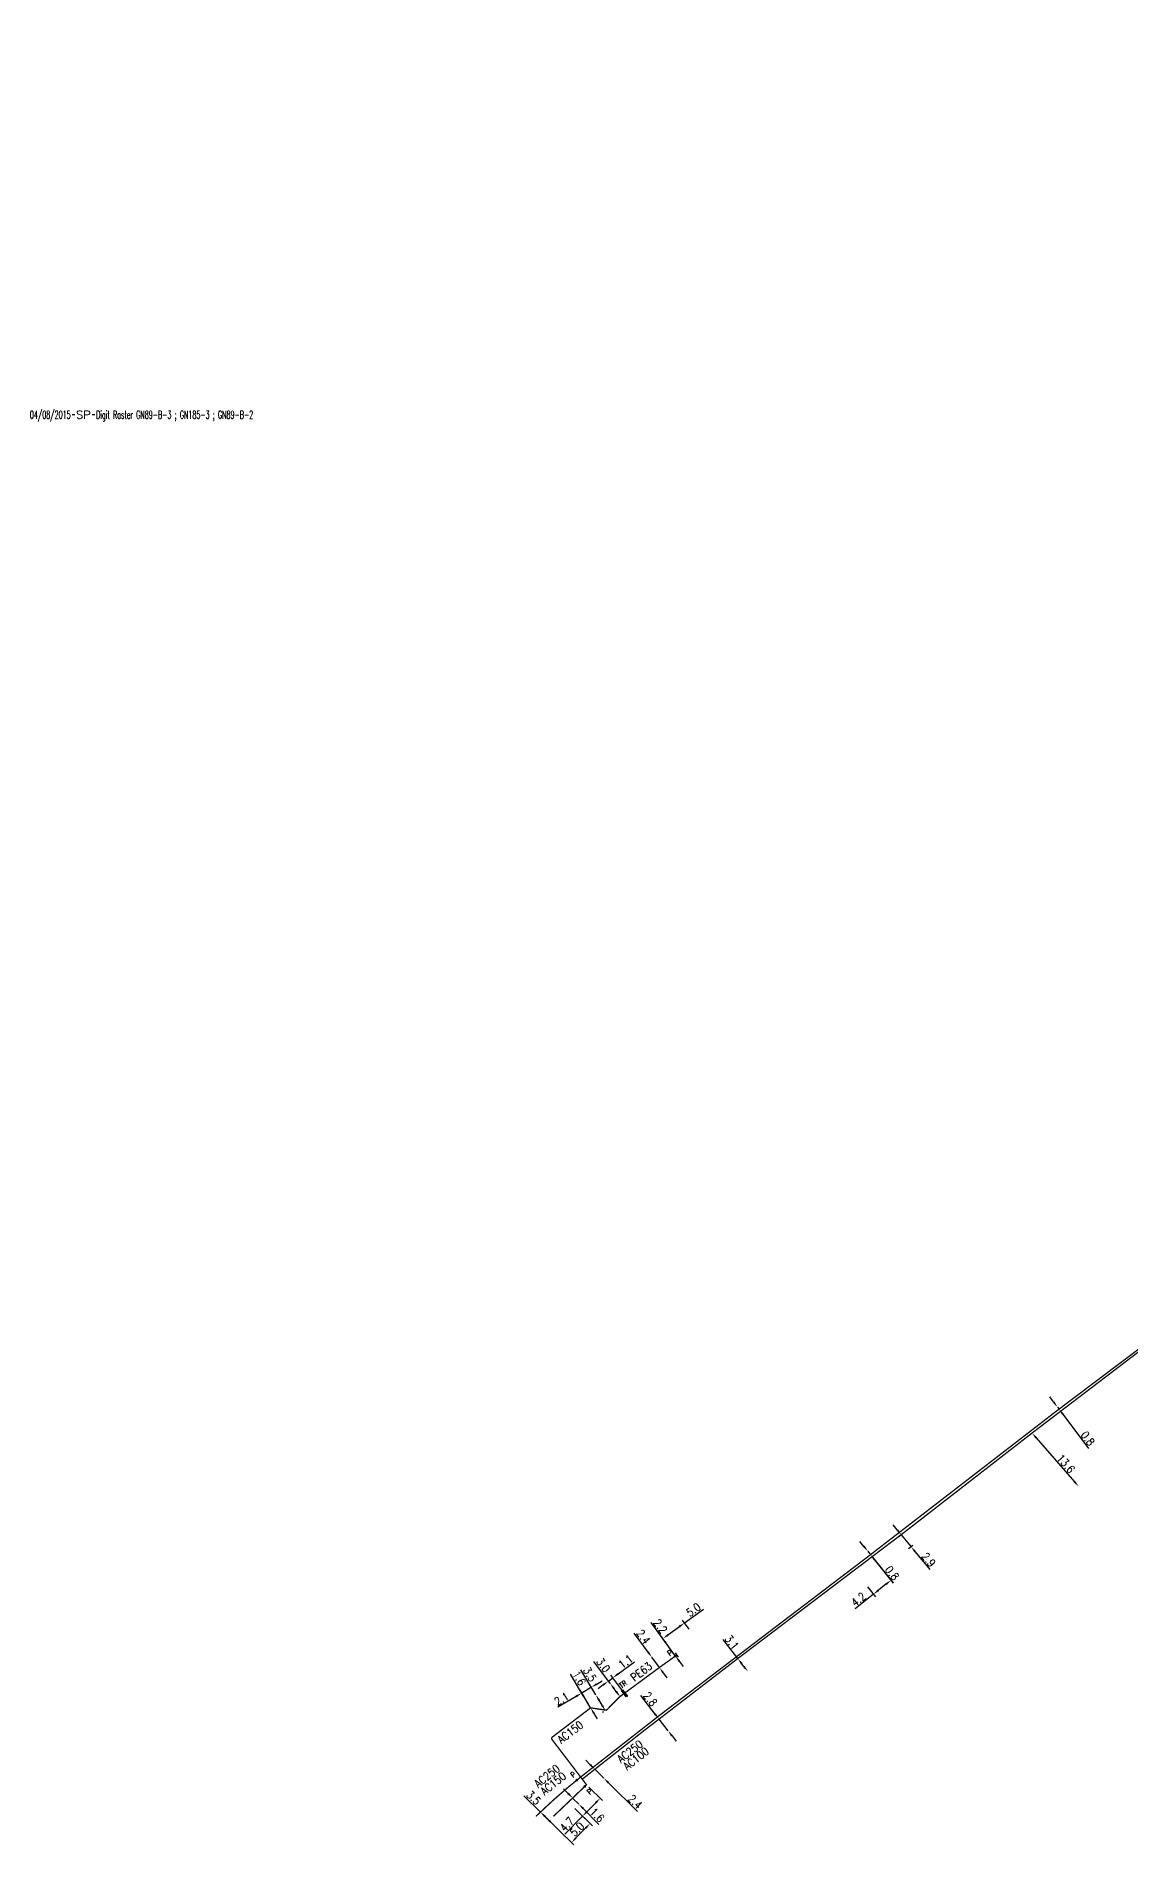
# Model space of a CAD drawing. Header units: millimetres. Extents: x 123014 to 124000, y 123995 to 125000.
# Drawn here: x 123013.6 to 123218.9, y 123994.7 to 124333.7 of the extents above; entities that cross this region are included whole.
import ezdxf
from ezdxf.enums import TextEntityAlignment as Align

# ---------------------------------------------------------------- set-up
doc = ezdxf.new("R2010")
doc.units = ezdxf.units.MM
doc.header["$PDMODE"] = 34
doc.layers.get('0').update_dxf_attribs({"linetype": 'CONTINUOUS'})
doc.layers.get('DEFPOINTS').update_dxf_attribs({"linetype": 'CONTINUOUS'})
for name, color, linetype in [('G_110', 6, 'CONTINUOUS'), ('G_120', 4, 'CONTINUOUS'), ('G_300', 7, 'CONTINUOUS'), ('G_340', 7, 'CONTINUOUS'), ('G_910', 7, 'CONTINUOUS')]:
    doc.layers.add(name, color=color, linetype=linetype)
doc.styles.add('G_ROMANS', font='ROMANS.SHX', dxfattribs={"width": 0.75})
doc.styles.get("Standard").update_dxf_attribs({"font": 'romans.shx', "width": 0.85})
doc.linetypes.add('G_typB_AP', pattern='A,5,-0.3,["o",Standard,S=1.5,R=0,X=0,Y=-0.5],-1.65', length=6.95)
doc.linetypes.add('G_typB_PE', pattern='A,5,-0.3,["o",Standard,S=1.5,R=0,X=0,Y=-0.5],-1.65', length=6.95)
doc.linetypes.add('G_typC_AP', pattern='A,5,-0.3,["X",Standard,S=1,R=0,X=0,Y=-0.5],-1.2', length=6.5)
doc.dimstyles.get("Standard").update_dxf_attribs({"dimtxt": 1.5, "dimasz": 1.2, "dimexe": 0.625, "dimexo": 0.625, "dimgap": 0.25, "dimtad": 1, "dimdec": 1, "dimzin": 0, "dimdsep": 46, "dimtxsty": 'Standard', "dimcen": -0.5, "dimadec": 0, "dimazin": 0, "dimtfac": 1, "dimtdec": 1, "dimtmove": 0, "dimatfit": 3, "dimfxl": 0, "dimtolj": 1, "dimtzin": 0, "dimarcsym": 0})

# ---------------------------------------------------------------- blocks, each defined once
blk = doc.blocks.new('G_340_16')
at = {"linetype": 'Continuous'}
blk.add_hatch(color=0, dxfattribs=at).paths.add_polyline_path([(0.12, 0.75), (-0.12, 0.75), (-0.12, -0.75), (0.12, -0.75)])
at = {"color": 0, "linetype": 'Continuous'}
blk.add_lwpolyline([(-0.12, 0.75), (0.12, 0.75), (0.12, -0.75), (-0.12, -0.75)], close=True, dxfattribs=at)
at = {"color": 0, "linetype": 'Continuous', "width": 0.75}
for tag, height, flags, p in [('TR', 1, 8, (0, 2.15)), ('DEF_LEG', 1.2, 3, (0, -5)), ('DEF_COUP', 1.2, 3, (0, -7.5)), ('DEF_TYPE', 1.2, 3, (0, -10))]:
    blk.add_attdef(tag, text='', height=height, dxfattribs=dict(at, flags=flags)).set_placement(p, align=Align.MIDDLE)
blk = doc.blocks.new('G_300_12')
at = {"color": 0, "linetype": 'Continuous', "const_width": 0.248, "flags": 128}
blk.add_lwpolyline([(-0.13, 0, 1), (0.13, 0, 1)], format="xyb", close=True, dxfattribs=at)
at = {"linetype": 'Continuous', "style": 'G_ROMANS', "width": 0.75}
blk.add_attdef('P', text='', height=1, dxfattribs=at).set_placement((0, 1.24), align=Align.MIDDLE_CENTER)
at = {"color": 0, "linetype": 'Continuous', "width": 0.75, "flags": 3}
for tag, p in [('DEF_LEG', (0, -5)), ('DEF_COUP', (0, -7.5)), ('DEF_TYPE', (0, -10))]:
    blk.add_attdef(tag, text='', height=1.2, dxfattribs=at).set_placement(p, align=Align.MIDDLE)
blk = doc.blocks.new('G_340_07')
at = {"color": 0, "linetype": 'Continuous', "const_width": 0.25, "flags": 128}
blk.add_lwpolyline([(0, 0), (0.35, 0)], dxfattribs=at)
at = {"color": 0, "linetype": 'Continuous', "flags": 128}
blk.add_lwpolyline([(0.35, -0.5), (0.35, 0.5)], dxfattribs=at)
at = {"color": 0, "linetype": 'Continuous', "width": 0.75, "flags": 3}
for tag, p in [('DEF_LEG', (0, -5)), ('DEF_COUP', (0, -7.5)), ('DEF_TYPE', (0, -10))]:
    blk.add_attdef(tag, text='', height=1.2, dxfattribs=at).set_placement(p, align=Align.MIDDLE)
blk = doc.blocks.new('*D147')
at = {"layer": 'DEFPOINTS', "color": 0, "linetype": 'Continuous', "transparency": 16777216}
for p in [(123200.37, 124071.85), (123209.1, 124061.82), (123209.1, 124061.82)]:
    blk.add_point(p, dxfattribs=at)
at = {"layer": 'G_120', "color": 0, "linetype": 'Continuous', "lineweight": -2, "transparency": 16777216}
blk.add_line((123201.15, 124070.94), (123208.31, 124062.72), dxfattribs=at)
at = {"layer": 'G_120', "color": 0, "linetype": 'Continuous', "transparency": 16777216}
for points in [[(123201.3, 124071.07), (123201, 124070.81), (123200.37, 124071.85)], [(123208.46, 124062.85), (123208.16, 124062.59), (123209.1, 124061.82)]]:
    blk.add_solid(points, dxfattribs=at)
at = {"layer": 'G_120', "color": 0, "linetype": 'Continuous', "transparency": 16777216, "insert": (123206.7, 124066.09), "char_height": 1.5, "attachment_point": 5, "rotation": 311.0334}
blk.add_mtext('\\A1;13.6', dxfattribs=at)
blk = doc.blocks.new('*D148')
at = {"layer": 'DEFPOINTS', "color": 0, "linetype": 'Continuous', "transparency": 16777216}
for p in [(123176.64, 124053.42), (123177.68, 124050.52), (123178.48, 124051.17)]:
    blk.add_point(p, dxfattribs=at)
at = {"layer": 'G_120', "color": 0, "linetype": 'Continuous', "lineweight": -2, "transparency": 16777216}
for p, q in [((123175.08, 124053.69), (123174.32, 124054.62)), ((123176.16, 124053.02), (123175.36, 124052.37)), ((123175.84, 124052.76), (123177.68, 124050.52)), ((123177.99, 124050.78), (123177.2, 124050.13)), ((123178.44, 124049.59), (123181.18, 124046.26))]:
    blk.add_line(p, q, dxfattribs=at)
at = {"layer": 'G_120', "color": 0, "linetype": 'Continuous', "transparency": 16777216}
for points in [[(123175.24, 124053.82), (123174.93, 124053.57), (123175.84, 124052.76)], [(123178.6, 124049.72), (123178.29, 124049.47), (123177.68, 124050.52)]]:
    blk.add_solid(points, dxfattribs=at)
at = {"layer": 'G_120', "color": 0, "linetype": 'Continuous', "transparency": 16777216, "insert": (123180.96, 124048.1), "char_height": 1.5, "attachment_point": 5, "rotation": 309.3439}
blk.add_mtext('\\A1;2.9', dxfattribs=at)
blk = doc.blocks.new('*D149')
at = {"layer": 'DEFPOINTS', "color": 0, "linetype": 'Continuous', "transparency": 16777216}
for p in [(123145.18, 124029.57), (123147.08, 124027.12), (123147.08, 124027.12)]:
    blk.add_point(p, dxfattribs=at)
at = {"layer": 'G_120', "color": 0, "linetype": 'Continuous', "lineweight": -2, "transparency": 16777216}
for p, q in [((123145.18, 124029.57), (123142.42, 124033.13)), ((123146.34, 124028.07), (123145.91, 124028.62))]:
    blk.add_line(p, q, dxfattribs=at)
at = {"layer": 'G_120', "color": 0, "linetype": 'Continuous', "transparency": 16777216}
for points in [[(123146.07, 124028.74), (123145.76, 124028.5), (123145.18, 124029.57)], [(123146.5, 124028.19), (123146.18, 124027.94), (123147.08, 124027.12)]]:
    blk.add_solid(points, dxfattribs=at)
at = {"layer": 'G_120', "color": 0, "linetype": 'Continuous', "transparency": 16777216, "insert": (123144.07, 124032.63), "char_height": 1.5, "attachment_point": 5, "rotation": 307.757}
blk.add_mtext('\\A1;3.1', dxfattribs=at)
blk = doc.blocks.new('*D150')
at = {"layer": 'DEFPOINTS', "color": 0, "linetype": 'Continuous', "transparency": 16777216}
for p in [(123135.21, 124036.27), (123136.47, 124034.55), (123133.5, 124030.05)]:
    blk.add_point(p, dxfattribs=at)
at = {"layer": 'G_340', "color": 0, "linetype": 'Continuous', "lineweight": -2, "transparency": 16777216}
for p, q in [((123136.1, 124035.05), (123134.84, 124036.78)), ((123135.21, 124036.27), (123138.74, 124038.85)), ((123133.13, 124030.55), (123130.76, 124033.8)), ((123132.1, 124034.01), (123134.24, 124035.57))]:
    blk.add_line(p, q, dxfattribs=at)
at = {"layer": 'G_340', "color": 0, "linetype": 'Continuous', "transparency": 16777216}
for points in [[(123134.12, 124035.73), (123134.36, 124035.41), (123135.21, 124036.27)], [(123131.98, 124034.17), (123132.22, 124033.84), (123131.13, 124033.3)]]:
    blk.add_solid(points, dxfattribs=at)
at = {"layer": 'G_340', "color": 0, "linetype": 'Continuous', "transparency": 16777216, "insert": (123136.87, 124038.72), "char_height": 1.5, "attachment_point": 5, "rotation": 36.1106}
blk.add_mtext('\\A1;5.0', dxfattribs=at)
blk = doc.blocks.new('*D151')
at = {"layer": 'DEFPOINTS', "color": 0, "linetype": 'Continuous', "transparency": 16777216}
for p in [(123132.2, 124031.82), (123132.2, 124031.82), (123133.5, 124030.05)]:
    blk.add_point(p, dxfattribs=at)
at = {"layer": 'G_340', "color": 0, "linetype": 'Continuous', "lineweight": -2, "transparency": 16777216}
for p, q in [((123131.5, 124032.79), (123128.92, 124036.33)), ((123133.5, 124030.05), (123132.2, 124031.82)), ((123134.21, 124029.08), (123134.92, 124028.11))]:
    blk.add_line(p, q, dxfattribs=at)
at = {"layer": 'G_340', "color": 0, "linetype": 'Continuous', "transparency": 16777216}
for points in [[(123131.66, 124032.91), (123131.34, 124032.68), (123132.2, 124031.82)], [(123134.37, 124029.2), (123134.05, 124028.96), (123133.5, 124030.05)]]:
    blk.add_solid(points, dxfattribs=at)
at = {"layer": 'G_340', "color": 0, "linetype": 'Continuous', "transparency": 16777216, "insert": (123130.66, 124035.63), "char_height": 1.5, "attachment_point": 5, "rotation": 306.1106}
blk.add_mtext('\\A1;2.2', dxfattribs=at)
blk = doc.blocks.new('*D152')
at = {"layer": 'DEFPOINTS', "color": 0, "linetype": 'Continuous', "transparency": 16777216}
for p in [(123129.07, 124029.82), (123129.07, 124029.82), (123130.49, 124027.89)]:
    blk.add_point(p, dxfattribs=at)
at = {"layer": 'G_120', "color": 0, "linetype": 'Continuous', "lineweight": -2, "transparency": 16777216}
for p, q in [((123128.36, 124030.79), (123125.73, 124034.36)), ((123130.49, 124027.89), (123129.07, 124029.82)), ((123131.2, 124026.92), (123131.91, 124025.95))]:
    blk.add_line(p, q, dxfattribs=at)
at = {"layer": 'G_120', "color": 0, "linetype": 'Continuous', "transparency": 16777216}
for points in [[(123128.52, 124030.91), (123128.2, 124030.67), (123129.07, 124029.82)], [(123131.36, 124027.04), (123131.04, 124026.8), (123130.49, 124027.89)]]:
    blk.add_solid(points, dxfattribs=at)
at = {"layer": 'G_120', "color": 0, "linetype": 'Continuous', "transparency": 16777216, "insert": (123127.49, 124033.65), "char_height": 1.5, "attachment_point": 5, "rotation": 306.3222}
blk.add_mtext('\\A1;2.4', dxfattribs=at)
blk = doc.blocks.new('*D153')
at = {"layer": 'DEFPOINTS', "color": 0, "linetype": 'Continuous', "transparency": 16777216}
for p in [(123120.93, 124025.35), (123121.3, 124024.85), (123124.03, 124022.93)]:
    blk.add_point(p, dxfattribs=at)
at = {"layer": 'G_340', "color": 0, "linetype": 'Continuous', "lineweight": -2, "transparency": 16777216}
for p, q in [((123120.93, 124025.35), (123120.56, 124025.86)), ((123120.93, 124025.35), (123121.77, 124025.98)), ((123123.66, 124023.44), (123121.4, 124026.48)), ((123122.74, 124026.69), (123125.81, 124028.97)), ((123119.97, 124024.64), (123119, 124023.92))]:
    blk.add_line(p, q, dxfattribs=at)
at = {"layer": 'G_340', "color": 0, "linetype": 'Continuous', "transparency": 16777216}
for points in [[(123122.62, 124026.86), (123122.86, 124026.53), (123121.77, 124025.98)], [(123119.85, 124024.8), (123120.09, 124024.48), (123120.93, 124025.35)]]:
    blk.add_solid(points, dxfattribs=at)
at = {"layer": 'G_340', "color": 0, "linetype": 'Continuous', "transparency": 16777216, "insert": (123124.16, 124028.99), "char_height": 1.5, "attachment_point": 5, "rotation": 36.5574}
blk.add_mtext('\\A1;1.1', dxfattribs=at)
blk = doc.blocks.new('*D154')
at = {"layer": 'DEFPOINTS', "color": 0, "linetype": 'Continuous', "transparency": 16777216}
for p in [(123116.83, 124005.91), (123114.2, 124001.91), (123116.09, 124000.04)]:
    blk.add_point(p, dxfattribs=at)
at = {"layer": 'G_120', "color": 0, "linetype": 'Continuous', "lineweight": -2, "transparency": 16777216}
for p, q in [((123117.28, 124005.47), (123119.84, 124002.96)), ((123118.55, 124002.54), (123116.94, 124000.9)), ((123116.09, 124000.04), (123112.76, 123996.65)), ((123114.64, 124001.47), (123116.54, 123999.61))]:
    blk.add_line(p, q, dxfattribs=at)
at = {"layer": 'G_120', "color": 0, "linetype": 'Continuous', "transparency": 16777216}
for points in [[(123118.41, 124002.68), (123118.69, 124002.4), (123119.39, 124003.39)], [(123116.79, 124001.04), (123117.08, 124000.76), (123116.09, 124000.04)]]:
    blk.add_solid(points, dxfattribs=at)
at = {"layer": 'G_120', "color": 0, "linetype": 'Continuous', "transparency": 16777216, "insert": (123113.16, 123998.49), "char_height": 1.5, "attachment_point": 5, "rotation": 45.4766}
blk.add_mtext('\\A1;4.7', dxfattribs=at)
blk = doc.blocks.new('*D155')
at = {"layer": 'DEFPOINTS', "color": 0, "linetype": 'Continuous', "transparency": 16777216}
for p in [(123114.23, 124003.43), (123115.36, 124002.3), (123115.36, 124002.3)]:
    blk.add_point(p, dxfattribs=at)
at = {"layer": 'G_120', "color": 0, "linetype": 'Continuous', "lineweight": -2, "transparency": 16777216}
for p, q in [((123113.39, 124004.28), (123112.54, 124005.14)), ((123114.23, 124003.43), (123115.36, 124002.3)), ((123116.21, 124001.45), (123119.16, 123998.48))]:
    blk.add_line(p, q, dxfattribs=at)
at = {"layer": 'G_120', "color": 0, "linetype": 'Continuous', "transparency": 16777216}
for points in [[(123113.53, 124004.43), (123113.24, 124004.14), (123114.23, 124003.43)], [(123116.35, 124001.59), (123116.06, 124001.31), (123115.36, 124002.3)]]:
    blk.add_solid(points, dxfattribs=at)
at = {"layer": 'G_120', "color": 0, "linetype": 'Continuous', "transparency": 16777216, "insert": (123118.82, 124000.24), "char_height": 1.5, "attachment_point": 5, "rotation": 314.8525}
blk.add_mtext('\\A1;1.6', dxfattribs=at)
blk = doc.blocks.new('*D156')
at = {"layer": 'DEFPOINTS', "color": 0, "linetype": 'Continuous', "transparency": 16777216}
for p in [(123118.39, 124008.82), (123120.09, 124007.13), (123120.09, 124007.13)]:
    blk.add_point(p, dxfattribs=at)
at = {"layer": 'G_120', "color": 0, "linetype": 'Continuous', "lineweight": -2, "transparency": 16777216}
for p, q in [((123117.54, 124009.66), (123116.69, 124010.51)), ((123118.39, 124008.82), (123120.09, 124007.13)), ((123120.95, 124006.28), (123126.38, 124000.88))]:
    blk.add_line(p, q, dxfattribs=at)
at = {"layer": 'G_120', "color": 0, "linetype": 'Continuous', "transparency": 16777216}
for points in [[(123117.68, 124009.81), (123117.4, 124009.52), (123118.39, 124008.82)], [(123121.09, 124006.42), (123120.8, 124006.14), (123120.09, 124007.13)]]:
    blk.add_solid(points, dxfattribs=at)
at = {"layer": 'G_120', "color": 0, "linetype": 'Continuous', "transparency": 16777216, "insert": (123125.94, 124002.73), "char_height": 1.5, "attachment_point": 5, "rotation": 315.1745}
blk.add_mtext('\\A1;2.4', dxfattribs=at)
blk = doc.blocks.new('*D157')
at = {"layer": 'DEFPOINTS', "color": 0, "linetype": 'Continuous', "transparency": 16777216}
for p in [(123130.42, 124018.22), (123132.14, 124016.01), (123132.14, 124016.01)]:
    blk.add_point(p, dxfattribs=at)
at = {"layer": 'G_120', "color": 0, "linetype": 'Continuous', "lineweight": -2, "transparency": 16777216}
for p, q in [((123129.68, 124019.17), (123127.01, 124022.62)), ((123132.14, 124016.01), (123130.42, 124018.22)), ((123132.87, 124015.06), (123133.61, 124014.11))]:
    blk.add_line(p, q, dxfattribs=at)
at = {"layer": 'G_120', "color": 0, "linetype": 'Continuous', "transparency": 16777216}
for points in [[(123129.84, 124019.29), (123129.53, 124019.05), (123130.42, 124018.22)], [(123133.03, 124015.18), (123132.71, 124014.94), (123132.14, 124016.01)]]:
    blk.add_solid(points, dxfattribs=at)
at = {"layer": 'G_120', "color": 0, "linetype": 'Continuous', "transparency": 16777216, "insert": (123128.77, 124021.98), "char_height": 1.5, "attachment_point": 5, "rotation": 307.8046}
blk.add_mtext('\\A1;2.8', dxfattribs=at)
blk = doc.blocks.new('*D158')
at = {"layer": 'DEFPOINTS', "color": 0, "linetype": 'Continuous', "transparency": 16777216}
for p in [(123117.73, 124024.19), (123118.57, 124022.78), (123117.6, 124020.33)]:
    blk.add_point(p, dxfattribs=at)
at = {"layer": 'G_120', "color": 0, "linetype": 'Continuous', "lineweight": -2, "transparency": 16777216}
for p, q in [((123114.9, 124022.49), (123111.46, 124020.43)), ((123117.27, 124020.87), (123115.61, 124023.64)), ((123117.73, 124024.19), (123115.93, 124023.11)), ((123118.25, 124023.32), (123117.41, 124024.72)), ((123118.76, 124024.8), (123119.79, 124025.42))]:
    blk.add_line(p, q, dxfattribs=at)
at = {"layer": 'G_120', "color": 0, "linetype": 'Continuous', "transparency": 16777216}
for points in [[(123114.8, 124022.66), (123115, 124022.32), (123115.93, 124023.11)], [(123118.66, 124024.97), (123118.87, 124024.63), (123117.73, 124024.19)]]:
    blk.add_solid(points, dxfattribs=at)
at = {"layer": 'G_120', "color": 0, "linetype": 'Continuous', "transparency": 16777216, "insert": (123112.15, 124022.01), "char_height": 1.5, "attachment_point": 5, "rotation": 30.9212}
blk.add_mtext('\\A1;2.1', dxfattribs=at)
blk = doc.blocks.new('*D159')
at = {"layer": 'DEFPOINTS', "color": 0, "linetype": 'Continuous', "transparency": 16777216}
for p in [(123116.77, 124021.7), (123116.77, 124021.7), (123117.6, 124020.33)]:
    blk.add_point(p, dxfattribs=at)
at = {"layer": 'G_120', "color": 0, "linetype": 'Continuous', "lineweight": -2, "transparency": 16777216}
for p, q in [((123116.16, 124022.73), (123113.81, 124026.64)), ((123117.6, 124020.33), (123116.77, 124021.7)), ((123118.21, 124019.3), (123118.83, 124018.27))]:
    blk.add_line(p, q, dxfattribs=at)
at = {"layer": 'G_120', "color": 0, "linetype": 'Continuous', "transparency": 16777216}
for points in [[(123116.33, 124022.83), (123115.98, 124022.63), (123116.77, 124021.7)], [(123118.38, 124019.4), (123118.04, 124019.2), (123117.6, 124020.33)]]:
    blk.add_solid(points, dxfattribs=at)
at = {"layer": 'G_120', "color": 0, "linetype": 'Continuous', "transparency": 16777216, "insert": (123115.44, 124025.88), "char_height": 1.5, "attachment_point": 5, "rotation": 300.9212}
blk.add_mtext('\\A1;1.6', dxfattribs=at)
blk = doc.blocks.new('*D160')
at = {"layer": 'DEFPOINTS', "color": 0, "linetype": 'Continuous', "transparency": 16777216}
for p in [(123108.2, 124000.8), (123114.2, 124001.91), (123117.5, 123998.66)]:
    blk.add_point(p, dxfattribs=at)
at = {"layer": 'G_110', "color": 0, "linetype": 'Continuous', "lineweight": -2, "transparency": 16777216}
for p, q in [((123108.64, 124000.36), (123114.44, 123994.66)), ((123114.64, 124001.47), (123117.95, 123998.22)), ((123114.84, 123995.95), (123116.66, 123997.8))]:
    blk.add_line(p, q, dxfattribs=at)
at = {"layer": 'G_110', "color": 0, "linetype": 'Continuous', "transparency": 16777216}
for points in [[(123114.7, 123996.09), (123114.98, 123995.81), (123114, 123995.09)], [(123116.52, 123997.94), (123116.8, 123997.66), (123117.5, 123998.66)]]:
    blk.add_solid(points, dxfattribs=at)
at = {"layer": 'G_110', "color": 0, "linetype": 'Continuous', "transparency": 16777216, "insert": (123115.04, 123997.58), "char_height": 1.5, "attachment_point": 5, "rotation": 45.4766}
blk.add_mtext('\\A1;5.0', dxfattribs=at)
blk = doc.blocks.new('*D161')
at = {"layer": 'DEFPOINTS', "color": 0, "linetype": 'Continuous', "transparency": 16777216}
for p in [(123108.2, 124000.8), (123110.69, 123998.35), (123110.69, 123998.35)]:
    blk.add_point(p, dxfattribs=at)
at = {"layer": 'G_110', "color": 0, "linetype": 'Continuous', "lineweight": -2, "transparency": 16777216}
for p, q in [((123108.2, 124000.8), (123105.08, 124003.86)), ((123109.84, 123999.19), (123109.05, 123999.96))]:
    blk.add_line(p, q, dxfattribs=at)
at = {"layer": 'G_110', "color": 0, "linetype": 'Continuous', "transparency": 16777216}
for points in [[(123109.19, 124000.1), (123108.91, 123999.82), (123108.2, 124000.8)], [(123109.98, 123999.33), (123109.7, 123999.04), (123110.69, 123998.35)]]:
    blk.add_solid(points, dxfattribs=at)
at = {"layer": 'G_110', "color": 0, "linetype": 'Continuous', "transparency": 16777216, "insert": (123106.91, 124003.47), "char_height": 1.5, "attachment_point": 5, "rotation": 315.4766}
blk.add_mtext('\\A1;3.5', dxfattribs=at)
blk = doc.blocks.new('*D162')
at = {"layer": 'DEFPOINTS', "color": 0, "linetype": 'Continuous', "transparency": 16777216}
for p in [(123170.07, 124049.04), (123169.12, 124043.5), (123170.62, 124041.62)]:
    blk.add_point(p, dxfattribs=at)
at = {"layer": 'G_110', "color": 0, "linetype": 'Continuous', "lineweight": -2, "transparency": 16777216}
for p, q in [((123170.46, 124048.55), (123174.29, 124043.75)), ((123169.51, 124043.01), (123171.01, 124041.13)), ((123172.97, 124043.49), (123171.56, 124042.37)), ((123170.62, 124041.62), (123167.21, 124038.89))]:
    blk.add_line(p, q, dxfattribs=at)
at = {"layer": 'G_110', "color": 0, "linetype": 'Continuous', "transparency": 16777216}
for points in [[(123172.84, 124043.65), (123173.09, 124043.33), (123173.9, 124044.24)], [(123171.43, 124042.52), (123171.68, 124042.21), (123170.62, 124041.62)]]:
    blk.add_solid(points, dxfattribs=at)
at = {"layer": 'G_110', "color": 0, "linetype": 'Continuous', "transparency": 16777216, "insert": (123167.82, 124040.66), "char_height": 1.5, "attachment_point": 5, "rotation": 38.5966}
blk.add_mtext('\\A1;4.2', dxfattribs=at)
blk = doc.blocks.new('*D163')
at = {"layer": 'DEFPOINTS', "color": 0, "linetype": 'Continuous', "transparency": 16777216}
for p in [(123169.57, 124049.67), (123169.57, 124049.67), (123170.07, 124049.04)]:
    blk.add_point(p, dxfattribs=at)
at = {"layer": 'G_110', "color": 0, "linetype": 'Continuous', "lineweight": -2, "transparency": 16777216}
for p, q in [((123168.82, 124050.6), (123168.08, 124051.54)), ((123169.57, 124049.67), (123170.07, 124049.04)), ((123170.82, 124048.1), (123174.31, 124043.73))]:
    blk.add_line(p, q, dxfattribs=at)
at = {"layer": 'G_110', "color": 0, "linetype": 'Continuous', "transparency": 16777216}
for points in [[(123168.98, 124050.73), (123168.67, 124050.48), (123169.57, 124049.67)], [(123170.98, 124048.23), (123170.66, 124047.98), (123170.07, 124049.04)]]:
    blk.add_solid(points, dxfattribs=at)
at = {"layer": 'G_110', "color": 0, "linetype": 'Continuous', "transparency": 16777216, "insert": (123174.11, 124045.59), "char_height": 1.5, "attachment_point": 5, "rotation": 308.5966}
blk.add_mtext('\\A1;0.8', dxfattribs=at)
blk = doc.blocks.new('*D164')
at = {"layer": 'DEFPOINTS', "color": 0, "linetype": 'Continuous', "transparency": 16777216}
for p in [(123205.13, 124076.71), (123205.13, 124076.71), (123205.42, 124076.33)]:
    blk.add_point(p, dxfattribs=at)
at = {"layer": 'G_110', "color": 0, "linetype": 'Continuous', "lineweight": -2, "transparency": 16777216}
for p, q in [((123204.41, 124077.67), (123203.69, 124078.63)), ((123205.13, 124076.71), (123205.42, 124076.33)), ((123206.14, 124075.37), (123210.96, 124068.96))]:
    blk.add_line(p, q, dxfattribs=at)
at = {"layer": 'G_110', "color": 0, "linetype": 'Continuous', "transparency": 16777216}
for points in [[(123204.57, 124077.79), (123204.25, 124077.55), (123205.13, 124076.71)], [(123206.3, 124075.49), (123205.98, 124075.25), (123205.42, 124076.33)]]:
    blk.add_solid(points, dxfattribs=at)
at = {"layer": 'G_110', "color": 0, "linetype": 'Continuous', "transparency": 16777216, "insert": (123210.81, 124070.83), "char_height": 1.5, "attachment_point": 5, "rotation": 306.9487}
blk.add_mtext('\\A1;0.8', dxfattribs=at)
blk = doc.blocks.new('GIS_MODF')
at = {"color": 0, "linetype": 'Continuous', "flags": 128}
for points in [[(-2.18, -0.01), (-1.68, -0.01)], [(1.52, -0.01), (2.02, -0.01)]]:
    blk.add_lwpolyline(points, dxfattribs=at)
at = {"color": 0, "linetype": 'Continuous', "width": 0.5}
blk.add_attdef('DATE', text='', height=1.5, dxfattribs=at).set_placement((-2.5, -0.8), align=Align.RIGHT)
at = {"color": 0, "linetype": 'Continuous', "width": 1.771291}
blk.add_attdef('USER', text='', height=1.5, dxfattribs=at).set_placement((-1.51, -0.8), (1.28, -0.8), align=Align.FIT)
at = {"color": 0, "linetype": 'Continuous', "width": 0.5}
blk.add_attdef('DESC', (2.29, -0.8), '', height=1.5, dxfattribs=at)
blk = doc.blocks.new('*D186')
at = {"layer": 'DEFPOINTS', "color": 0, "linetype": 'Continuous', "transparency": 16777216}
for p in [(123121.3, 124024.85), (123121.3, 124024.85), (123123.09, 124022.44)]:
    blk.add_point(p, dxfattribs=at)
at = {"layer": 'G_120', "color": 0, "linetype": 'Continuous', "lineweight": -2, "transparency": 16777216}
for p, q in [((123121.3, 124024.85), (123118.22, 124029.01)), ((123122.38, 124023.41), (123122.02, 124023.89))]:
    blk.add_line(p, q, dxfattribs=at)
at = {"layer": 'G_120', "color": 0, "linetype": 'Continuous', "transparency": 16777216}
for points in [[(123122.18, 124024.01), (123121.86, 124023.77), (123121.3, 124024.85)], [(123122.54, 124023.53), (123122.21, 124023.29), (123123.09, 124022.44)]]:
    blk.add_solid(points, dxfattribs=at)
at = {"layer": 'G_120', "color": 0, "linetype": 'Continuous', "transparency": 16777216, "insert": (123119.97, 124028.33), "char_height": 1.5, "attachment_point": 5, "rotation": 306.5574}
blk.add_mtext('\\A1;3.0', dxfattribs=at)
blk = doc.blocks.new('*D187')
at = {"layer": 'DEFPOINTS', "color": 0, "linetype": 'Continuous', "transparency": 16777216}
for p in [(123118.57, 124022.78), (123118.57, 124022.78), (123120.56, 124019.89)]:
    blk.add_point(p, dxfattribs=at)
at = {"layer": 'G_120', "color": 0, "linetype": 'Continuous', "lineweight": -2, "transparency": 16777216}
for p, q in [((123118.57, 124022.78), (123115.78, 124027.45)), ((123119.76, 124020.81), (123119.19, 124021.75)), ((123120.03, 124019.57), (123119.84, 124019.46))]:
    blk.add_line(p, q, dxfattribs=at)
at = {"layer": 'G_120', "color": 0, "linetype": 'Continuous', "transparency": 16777216}
for points in [[(123119.36, 124021.85), (123119.02, 124021.65), (123118.57, 124022.78)], [(123119.93, 124020.91), (123119.58, 124020.71), (123120.37, 124019.78)]]:
    blk.add_solid(points, dxfattribs=at)
at = {"layer": 'G_120', "color": 0, "linetype": 'Continuous', "transparency": 16777216, "insert": (123117.45, 124026.61), "char_height": 1.5, "attachment_point": 5, "rotation": 300.9212}
blk.add_mtext('\\A1;3.5', dxfattribs=at)

msp = doc.modelspace()

# ---------------------------------------------------------------- linework, layer by layer
at = {"layer": 'G_110', "linetype": 'G_typC_AP', "const_width": 0.25, "flags": 128}
msp.add_lwpolyline([(123107.35, 124000), (123108.2, 124000.8), (123108.2, 124000.8, -0.024688), (123115.83, 124007.44), (123115.83, 124007.44), (123130.12, 124018.62), (123130.12, 124018.62), (123170.07, 124049.04), (123170.07, 124049.04), (123205.42, 124076.33), (123232.07, 124096.41), (123268.69, 124124.48), (123268.69, 124124.48), (123268.69, 124124.48), (123326.2, 124169.7, 0.013019), (123364.43, 124201.57), (123395.88, 124229.21), (123395.88, 124229.21, 0.006553), (123405.59, 124237.99), (123526.44, 124350.78), (123544.17, 124367.33), (123570.29, 124388.8), (123570.29, 124388.8), (123570.29, 124388.8), (123601.85, 124421.9), (123613.33, 124433.18), (123659.75, 124479.92), (123659.75, 124479.92), (123659.75, 124479.92), (123676.75, 124496.02), (123705.26, 124524.09), (123705.26, 124524.09), (123738.33, 124557.22), (123795.47, 124613.39), (123817.47, 124635.2), (123854.62, 124672.44, -0.170473), (123860.59, 124675.32)], format="xyb", dxfattribs=at)
at = {"layer": 'G_120', "linetype": 'G_typB_AP', "const_width": 0.25, "flags": 128}
for points in [[(123481.92, 124327.71), (123476.74, 124326.1), (123477.27, 124323.92), (123478.66, 124318.21), (123474.77, 124314.46), (123474.73, 124313.67), (123472.74, 124311.75), (123442.87, 124282.99), (123433.31, 124273.76), (123418.8, 124260.42), (123424.29, 124254.67), (123405.93, 124237.63, -0.006553), (123396.21, 124228.84), (123384.25, 124218.3), (123364.76, 124201.19, -0.011289), (123330.16, 124172.18), (123287.04, 124137.64), (123275.82, 124128.66), (123243.44, 124104.17), (123223.1, 124089.18), (123200.37, 124071.85), (123176.64, 124053.42), (123145.18, 124029.57), (123130.42, 124018.22), (123127.69, 124016.13), (123118.39, 124008.82), (123116.03, 124006.96)], [(123110.63, 124000), (123114.23, 124003.43), (123116.83, 124005.91), (123116.83, 124005.91), (123116.03, 124006.96), (123110.34, 124014.42, -0.414214), (123110.4, 124014.84), (123117.6, 124020.33), (123120.56, 124019.89), (123123.09, 124022.44), (123123.84, 124022.99)]]:
    msp.add_lwpolyline(points, format="xyb", dxfattribs=at)
at = {"layer": 'G_120', "linetype": 'G_typB_PE', "const_width": 0.25, "flags": 128}
msp.add_lwpolyline([(123124.04, 124023.14), (123130.49, 124027.89), (123133.5, 124030.05)], dxfattribs=at)

# ---------------------------------------------------------------- block references
at = {"layer": 'G_300'}
ref = msp.add_blockref('G_300_12', (123133.5, 124030.05), dxfattribs=dict(at, rotation=35.64267544114574))
ref.add_attrib('P', 'P', dxfattribs={"layer": '0', "linetype": 'Continuous', "height": 1, "rotation": 35.6427, "style": 'G_ROMANS', "width": 0.75}).set_placement((123132.46, 124030.64), align=Align.MIDDLE_CENTER)
ref = msp.add_blockref('G_300_12', (123115, 124006.78), dxfattribs=dict(at, rotation=38.46001717282756))
ref.add_attrib('P', 'P', dxfattribs={"layer": '0', "linetype": 'Continuous', "height": 1, "rotation": 38.8022, "style": 'G_ROMANS', "width": 0.75}).set_placement((123114.34, 124007.81), align=Align.MIDDLE_CENTER)
ref = msp.add_blockref('G_300_12', (123116.5, 124005.6), dxfattribs=dict(at, rotation=43.63335502647806))
ref.add_attrib('P', 'P', dxfattribs={"layer": '0', "linetype": 'Continuous', "height": 1, "rotation": 43.6334, "style": 'G_ROMANS', "width": 0.75}).set_placement((123117.42, 124004.63), align=Align.MIDDLE_CENTER)
at = {"layer": 'G_340', "rotation": 35.64267544081624}
msp.add_blockref('G_340_07', (123133.5, 124030.05), dxfattribs=at)
at = {"layer": 'G_340'}
ref = msp.add_blockref('G_340_16', (123123.94, 124023.06), dxfattribs=dict(at, rotation=36.34722993226446))
ref.add_attrib('TR', 'TR', dxfattribs={"layer": '0', "color": 0, "linetype": 'Continuous', "height": 1, "rotation": 36.3472, "width": 0.75}).set_placement((123123.68, 124024.75), align=Align.MIDDLE)
at = {"layer": 'G_910', "linetype": 'Continuous'}
ref = msp.add_blockref('GIS_MODF', (123022.6, 124262.78), dxfattribs=at)
ref.add_attrib('DATE', '04/08/2015', dxfattribs={"layer": '0', "color": 0, "linetype": 'Continuous', "height": 1.5, "width": 0.5}).set_placement((123020.1, 124261.98), align=Align.RIGHT)
ref.add_attrib('USER', 'SP', dxfattribs={"layer": '0', "color": 0, "linetype": 'Continuous', "height": 1.5, "width": 1.025485}).set_placement((123021.1, 124261.98), (123023.88, 124261.98), align=Align.FIT)
ref.add_attrib('DESC', 'Digit Raster GN89-B-3 ; GN185-3 ; GN89-B-2', (123024.89, 124261.98), dxfattribs={"layer": '0', "color": 0, "linetype": 'Continuous', "height": 1.5, "width": 0.5})

# ---------------------------------------------------------------- texts
at = {"layer": 'G_110', "linetype": 'Continuous', "width": 0.85}
for rotation, p in [(38.1585, (123124.96, 124012.16)), (38.8524, (123109.42, 124007.55))]:
    msp.add_text('AC250', height=1.5, rotation=rotation, dxfattribs=at).set_placement(p, align=Align.MIDDLE)
at = {"layer": 'G_120', "linetype": 'Continuous', "width": 0.85}
for s, rotation, p in [('PE63', 37.4924, (123127.11, 124027.12)), ('AC150', 37.3149, (123113.77, 124015.78)), ('AC100', 38.1585, (123126.1, 124010.81)), ('AC150', 38.8524, (123110.58, 124006.14))]:
    msp.add_text(s, height=1.5, rotation=rotation, dxfattribs=at).set_placement(p, align=Align.MIDDLE)

# ---------------------------------------------------------------- dimensions: what is measured, and where the dimension line sits
at = {"layer": 'G_110', "linetype": 'Continuous'}
dim = msp.add_linear_dim(base=(123205.13, 124076.71), p1=(123205.42, 124076.33), p2=(123205.13, 124076.71), angle=306.9487, text='0.8', dimstyle='Standard', dxfattribs=at)
dim.commit()
dim.dimension.update_dxf_attribs({"geometry": '*D164', "text_midpoint": (123210.01, 124070.23), "dimtype": 160})
for base, p1, p2, angle, picture, middle in [((123169.57, 124049.67), (123170.07, 124049.04), (123169.57, 124049.67), 308.5966, '*D163', (123173.32, 124044.96)), ((123170.62, 124041.62), (123170.07, 124049.04), (123169.12, 124043.5), 38.5966, '*D162', (123168.44, 124039.88)), ((123110.69, 123998.35), (123108.2, 124000.8), (123110.69, 123998.35), 135.4766, '*D161', (123106.21, 124002.75)), ((123117.5, 123998.66), (123108.2, 124000.8), (123114.2, 124001.91), 225.4766, '*D160', (123115.75, 123996.88))]:
    dim = msp.add_linear_dim(base=base, p1=p1, p2=p2, angle=angle, dimstyle='Standard', dxfattribs=at)
    dim.commit()
    dim.dimension.update_dxf_attribs({"geometry": picture, "text_midpoint": middle, "dimtype": 160})
at = {"layer": 'G_120', "linetype": 'Continuous'}
dim = msp.add_linear_dim(base=(123209.1, 124061.82), p1=(123200.37, 124071.85), p2=(123209.1, 124061.82), angle=131.0334, text='13.6', dimstyle='Standard', dxfattribs=at)
dim.commit()
dim.dimension.update_dxf_attribs({"geometry": '*D147', "text_midpoint": (123205.95, 124065.44), "dimtype": 160})
for base, p1, p2, angle, picture, middle in [((123177.68, 124050.52), (123176.64, 124053.42), (123178.48, 124051.17), 129.3439, '*D148', (123180.19, 124047.46)), ((123129.07, 124029.82), (123130.49, 124027.89), (123129.07, 124029.82), 306.3222, '*D152', (123126.69, 124033.06)), ((123147.08, 124027.12), (123145.18, 124029.57), (123147.08, 124027.12), 127.757, '*D149', (123143.28, 124032.02)), ((123121.3, 124024.85), (123123.09, 124022.44), (123121.3, 124024.85), 306.5574, '*D186', (123119.17, 124027.73)), ((123116.77, 124021.7), (123117.6, 124020.33), (123116.77, 124021.7), 300.9212, '*D159', (123114.58, 124025.36)), ((123118.57, 124022.78), (123120.56, 124019.89), (123118.57, 124022.78), 300.9212, '*D187', (123116.59, 124026.09)), ((123117.73, 124024.19), (123117.6, 124020.33), (123118.57, 124022.78), 210.9212, '*D158', (123112.67, 124021.15)), ((123132.14, 124016.01), (123130.42, 124018.22), (123132.14, 124016.01), 127.8046, '*D157', (123127.98, 124021.37)), ((123120.09, 124007.13), (123118.39, 124008.82), (123120.09, 124007.13), 135.1745, '*D156', (123125.24, 124002.02)), ((123116.09, 124000.04), (123116.83, 124005.91), (123114.2, 124001.91), 45.4766, '*D154', (123113.87, 123997.79)), ((123115.36, 124002.3), (123114.23, 124003.43), (123115.36, 124002.3), 134.8525, '*D155', (123118.11, 123999.54))]:
    dim = msp.add_linear_dim(base=base, p1=p1, p2=p2, angle=angle, dimstyle='Standard', dxfattribs=at)
    dim.commit()
    dim.dimension.update_dxf_attribs({"geometry": picture, "text_midpoint": middle, "dimtype": 160})
at = {"layer": 'G_340', "linetype": 'Continuous'}
for base, p1, p2, angle, picture, middle in [((123135.2089, 124036.2742), (123133.5009, 124030.0467), (123136.4686, 124034.5473), 216.1106, '*D150', (123137.4594, 124037.916)), ((123132.2, 124031.82), (123133.5, 124030.05), (123132.2, 124031.82), 306.1106, '*D151', (123129.86, 124035.04)), ((123120.931, 124025.3544), (123124.0328, 124022.9343), (123121.3033, 124024.8524), 36.5574, '*D153', (123124.7566, 124028.1911))]:
    dim = msp.add_linear_dim(base=base, p1=p1, p2=p2, angle=angle, dimstyle='Standard', dxfattribs=at)
    dim.commit()
    dim.dimension.update_dxf_attribs({"geometry": picture, "text_midpoint": middle, "dimtype": 160})

doc.saveas('drawing.dxf')
